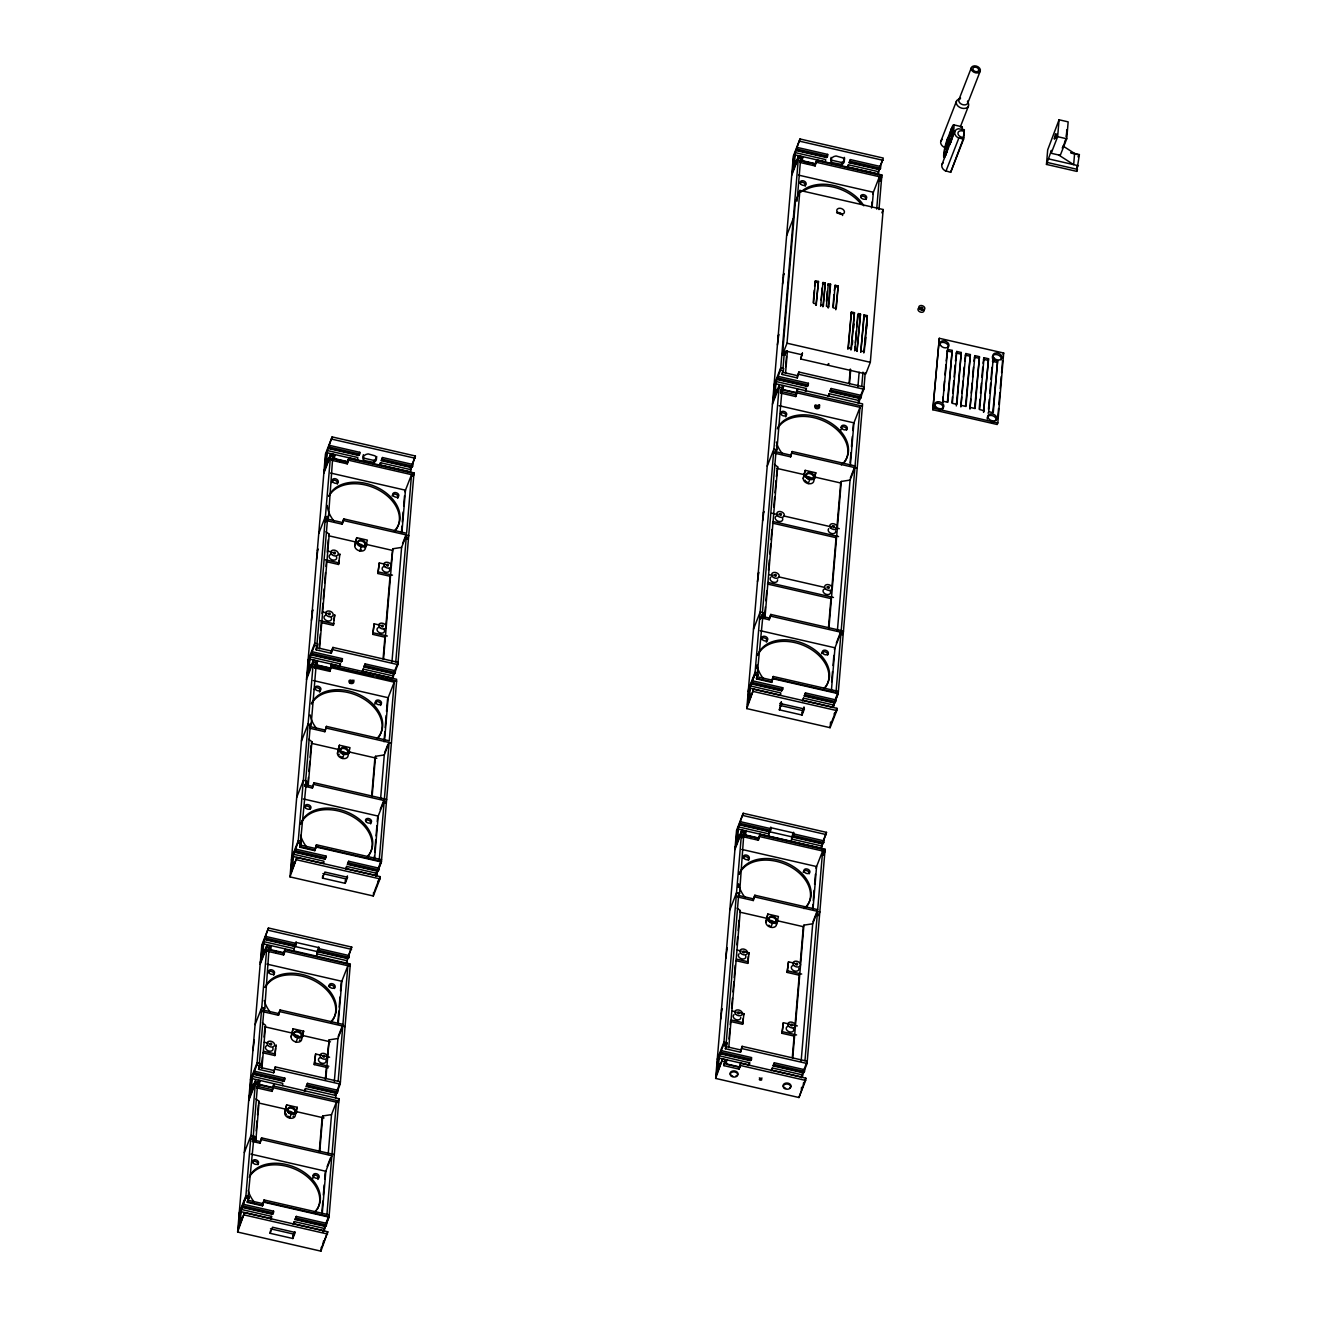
<?xml version="1.0" encoding="UTF-8"?>
<svg xmlns="http://www.w3.org/2000/svg" width="1317" height="1317" viewBox="0 0 1317 1317"><rect width="100%" height="100%" fill="white"/><g stroke="black" fill="none" stroke-linecap="round" stroke-linejoin="round"><path stroke-width="1.5" d="M239.661 1213.583L238.426 1228.251L244.485 1212.694L327.785 1231.79L320.92 1251.15L237.62 1232.053L261.787 945.096L268.454 927.991L351.754 947.088L346.042 963.501M249.621 1095.184L250.856 1080.533L256.914 1064.992L267.038 944.898L260.371 962.003M260.964 960.455L262.198 945.787L268.454 927.991M240.04 1224.102L241.274 1209.434L271.565 1216.381L271.368 1218.637L241.077 1211.689L239.464 1215.838M251.234 1091.052L252.469 1076.384L282.76 1083.331L282.579 1085.587M262.593 956.307L263.828 941.639L294.103 948.586L296.473 942.528L319.191 947.73L316.821 953.788L347.112 960.735L346.931 962.99M242.048 1218.916L242.196 1217.221L240.846 1222.028M243.151 1205.944L243.283 1204.265L273.574 1211.196L273.442 1212.891L272.372 1214.307L242.081 1207.376L243.151 1205.944L273.442 1212.891M253.259 1085.867L253.407 1084.171L252.041 1088.978M254.346 1072.894L254.494 1071.215L284.785 1078.146L284.637 1079.841L283.567 1081.257L253.276 1074.31L254.346 1072.894L284.637 1079.841M264.602 951.121L264.75 949.425L263.4 954.232M318.796 946.989L317.018 951.533L264.635 939.564L265.836 936.469L296.127 943.4L294.926 946.511M237.62 1232.053L244.485 1212.694M239.052 1215.147L245.719 1198.042L255.679 1079.644L249.012 1096.748M326.237 1222.489L329.201 1214.883L264.075 1199.952L262.478 1205.829L247.333 1202.355L248.929 1196.478L245.9 1195.787L239.233 1212.891M334.288 1154.565L261.589 1137.888L260.025 1143.205L252.452 1141.477L254.016 1136.159L250.987 1135.468L244.32 1152.556M272.109 1091.381L273.854 1083.809L272.109 1091.381L256.963 1087.908L257.111 1086.229L272.257 1089.702L273.673 1086.064L338.798 1100.996M335.226 1095.135L340.412 1081.833L275.286 1066.902L273.673 1072.779L258.527 1069.305L260.14 1063.428L257.111 1062.737L250.444 1079.841M280.077 1009.958L278.513 1015.275L263.384 1011.802L263.515 1010.106L278.661 1013.58L280.077 1009.958L342.93 1024.363L347.869 965.74L341.202 982.828L340.51 990.927M268.454 951.483L268.652 949.228L283.797 952.701L285.196 949.063L285.015 951.318L283.599 954.957L268.454 951.483L270.067 945.59M248.172 1196.313L254.016 1136.159M257.622 1084.121L253.259 1135.978L251.876 1139.534M259.383 1063.247L264.026 1007.999L262.643 1011.555M247.333 1202.355L248.929 1196.478M256.963 1087.908L258.708 1080.335L257.292 1083.973L272.438 1087.447M258.527 1069.305L260.14 1063.428M263.384 1011.802L264.783 1008.18L269.112 947.68L267.763 951.137M259.35 1086.476L259.861 1080.384L258.774 1083.15M270.858 949.689L271.203 945.639M255.333 1140.851L255.679 1136.867M256.173 1130.875L257.013 1120.899M257.523 1114.923L258.362 1104.947M261.49 1067.758L262.346 1057.535M264.075 1037.072L264.931 1026.832M255.778 1141.296L259.136 1101.391L255.959 1098.971M261.918 1068.252L265.54 1025.284L262.363 1022.865M260.025 1143.205L261.589 1137.888M276.027 953.212L276.175 951.516M262.89 1052.81L274.874 1055.559L275.483 1048.332M262.478 1205.829L264.075 1199.952M273.673 1072.779L275.286 1066.902M278.513 1015.275L278.661 1013.58M283.599 954.957L283.797 952.701M292.028 858.421L290.794 873.089L296.852 857.532L380.152 876.628L379.971 878.883L373.304 895.988L290.003 876.892L306.663 678.996M274.874 1055.559L276.241 1044.974L275.632 1046.538M307.256 675.703L308.491 661.052L314.549 645.511L330.699 453.822L333.728 454.513L332.114 460.39L347.26 463.864L348.873 457.987L413.999 472.918L397.849 664.608L393.141 676.691M324.64 469.362L325.875 454.711L332.114 436.915L415.415 455.995L410.509 470.35M308.869 671.571L310.104 656.903L340.395 663.85L340.214 666.106L309.923 659.159L308.31 663.307M326.254 465.214L327.489 450.562L357.78 457.509L357.582 459.765L327.291 452.818L325.678 456.966M292.407 868.94L293.642 854.272L323.933 861.219L323.752 863.475L293.461 856.527L291.847 860.676M310.894 666.386L311.042 664.69L309.676 669.497M311.981 653.413L312.129 651.734L342.42 658.665L342.272 660.36L341.202 661.776L310.911 654.829L311.981 653.413L342.272 660.36M328.279 460.045L328.41 458.349L327.06 463.156M329.365 447.072L329.513 445.376L359.788 452.324L359.656 454.019L358.586 455.435L328.295 448.488L329.365 447.072L359.656 454.019M294.432 863.754L294.58 862.059L293.23 866.866M295.535 850.782L295.666 849.103L325.957 856.034L325.809 857.729L324.739 859.145L294.465 852.198L295.535 850.782L325.809 857.729M313.314 660.163L313.133 662.418L316.162 663.11L316.343 660.854L313.314 660.163L306.647 677.267M290.003 876.892L296.852 857.532M375.872 876.134L381.387 861.976L396.631 681.004L331.505 666.073L329.958 671.39L314.812 667.917L316.36 662.599L313.331 661.908L298.086 842.88L301.116 843.571L301.313 841.316L298.284 840.625L291.617 857.729M332.921 647.421L331.308 653.298L316.162 649.824L316.36 647.569L331.505 651.042L332.921 647.421L398.047 662.352L392.861 675.654M332.114 460.39L333.678 455.073L330.649 454.381L323.982 471.486M381.584 859.721L316.459 844.79L314.845 850.667L299.716 847.193L301.313 841.316M385.173 803.189L386.655 799.386L313.956 782.726L312.409 788.043L304.836 786.315L306.4 780.997L303.371 780.29L296.704 797.394M331.357 667.768L394.211 682.173L389.272 740.796L326.418 726.391L324.871 731.709L309.725 728.235L311.289 722.918L316.212 664.295M314.812 667.917L314.944 666.221L330.09 669.695L329.958 671.39M317.018 643.766L327.703 516.923L325.612 522.256M332.773 456.604L328.46 517.104L327.044 520.725L342.19 524.199L343.737 518.882L406.591 533.286L411.53 474.647L404.862 491.751M300.556 841.151L306.4 780.997M305.643 780.816L310.384 724.432M316.162 649.824L317.776 643.947L314.747 643.256L308.079 660.36M309.725 728.235L311.289 722.918M317.15 664.953L317.496 660.904M334.518 458.612L334.864 454.546L333.794 457.312M319.307 646.235L320.327 633.971M320.673 629.872L321.364 621.69M322.056 613.508L322.912 603.268M323.258 599.186L324.13 588.946M324.64 582.822L325.497 572.582M326.023 566.442L326.534 560.318M327.225 552.119L328.262 539.855M270.133 1233.305L272.504 1227.23L295.222 1232.449L292.851 1238.507L270.133 1233.305L270.331 1231.049M293.921 950.841L294.103 948.586M307.734 785.558L308.408 777.507M308.919 771.466L309.758 761.391M310.104 757.374L311.125 745.29M319.554 648.771L329.217 534.208L326.023 531.788M308.162 786.019L311.899 741.718L308.721 739.298M284.702 1112.98L286.645 1104.881L297.247 1107.317L295.304 1115.4A5.498 3.885 21.3 0 1 289.674 1118.133A5.498 3.885 21.3 0 1 284.702 1112.98L286.645 1104.881M291.106 1036.858L293.065 1028.775L303.667 1031.195L301.708 1039.294A5.498 3.885 21.3 0 1 296.078 1042.027A5.498 3.885 21.3 0 1 291.106 1036.858L293.065 1028.775M339.687 462.135L339.835 460.44M312.409 788.043L313.956 782.726M333.86 619.945L334.781 614.776L333.415 625.361L321.43 622.612M326.55 561.717L338.535 564.466L338.831 560.861M376.695 676.987L396.433 681.515L396.615 679.259L331.489 664.328L329.892 670.221L331.505 666.073M331.308 653.298L331.505 651.042M342.19 524.199L343.737 518.882M347.26 463.864L348.873 457.987M314.845 850.667L316.459 844.79M324.871 731.709L326.418 726.391M338.535 564.466L339.901 553.897L339.292 555.445M331.489 664.328L331.308 666.583L372.744 676.082M322.517 878.143L324.871 872.068L347.589 877.287L345.235 883.345L322.517 878.143L322.698 875.887M292.851 1238.507L293.23 1233.996L270.512 1228.794M294.284 1221.6L294.086 1223.855L324.377 1230.786L324.575 1228.531L294.284 1221.6L293.197 1224.349M305.297 1090.789L305.478 1088.533L335.769 1095.481L335.588 1097.736M316.64 956.043L317.018 951.533M295.09 1219.526L296.292 1216.414L326.583 1223.361L326.451 1225.04L325.381 1226.456L295.09 1219.526L296.292 1216.414M306.285 1086.459L307.503 1083.364L337.794 1090.295L337.646 1091.991L336.576 1093.406L306.285 1086.459L307.503 1083.364M318.698 950.298L318.846 948.619L349.137 955.566L348.989 957.245L347.918 958.661L317.627 951.73L318.698 950.298L348.989 957.245M337.465 753.291L339.407 745.208L350.009 747.644L348.067 755.728A5.498 3.885 21.3 0 1 342.42 758.46A5.498 3.885 21.3 0 1 337.465 753.291L339.407 745.208M354.767 545.781L356.726 537.682L367.328 540.118L365.369 548.218A5.498 3.885 21.3 0 1 359.739 550.934A5.498 3.885 21.3 0 1 354.767 545.781L356.726 537.682M363.69 460.407L363.459 460.061A6.799 4.708 4.8 0 1 368.151 453.904L375.016 455.83A6.799 4.708 4.8 0 1 373.913 462.448L363.69 460.407L363.64 457.806A6.799 4.708 4.8 0 1 363.41 454.727M328.229 1067.774L314.253 1064.58L315.619 1053.995L321.595 1055.378M314.253 1064.58L315.619 1053.995M365.369 548.218L365.714 544.267M373.468 462.646L374.11 460.193A6.799 4.708 4.8 0 0 376.711 456.505M319.29 1151.453L322.138 1117.524L322.747 1115.976L331.522 1114.61L336.378 1102.164L332.016 1154.038M325.266 1080.302L326.484 1065.98M327.176 1057.798L329.151 1039.87L337.942 1038.487L342.782 1026.058L338.14 1081.306M319.718 1151.881L322.747 1115.976M325.875 1078.755L329.151 1039.87M345.235 883.345L345.614 878.834L322.895 873.632M346.651 866.421L346.47 868.677L376.761 875.624L376.942 873.369L346.651 866.421L345.581 869.187M363.113 669.052L362.932 671.308L393.223 678.255L393.404 676L363.113 669.052L362.043 671.818M380.498 462.711L380.3 464.967L410.591 471.914L410.789 469.659L380.498 462.711L379.411 465.477M363.92 666.978L365.138 663.883L395.429 670.814L395.281 672.51L394.211 673.925L363.92 666.978L365.138 663.883M381.304 460.637L382.506 457.526L412.797 464.473L412.665 466.169L411.595 467.584L381.304 460.637L382.506 457.526M347.458 864.364L348.676 861.252L378.967 868.183L378.819 869.878L377.749 871.294L347.458 864.364L348.676 861.252M321.974 1211.245L322.813 1201.137M323.324 1195.062L324.18 1184.954M324.69 1178.896L325.2 1172.821L331.868 1155.733L261.441 1139.584M337.794 1023.276L338.815 1011.143M339.16 1007.093L340 996.985M322.237 1213.731L325.809 1171.274L250.987 1154.12M338.222 1023.737L341.811 981.28L266.989 964.126M328.163 1154.499L331.522 1114.61M334.32 1081.471L337.942 1038.487M320.92 1251.15L321.233 1247.397M384.762 637.132L372.793 634.382L374.143 623.814L380.136 625.18M389.898 576.237L377.913 573.504L379.28 562.919L385.272 564.285M372.793 634.382L374.143 623.814M377.913 573.504L379.28 562.919M323.34 1243.199L323.521 1240.943M326.929 1214.356L331.868 1155.733M323.488 1231.296L329.02 1217.138L338.979 1098.74L252.288 1078.639L250.674 1082.788M335.506 1096.172L340.214 1084.089L350.322 963.995L263.63 943.894L262.017 948.042M383.082 658.78L384.976 636.276M386.013 623.995L390.145 574.887M391.001 564.664L392.812 548.777L401.603 547.411L406.459 534.982L395.775 661.825M371.674 796.11L374.901 757.851L375.51 756.304L384.284 754.937L389.141 742.492L384.383 798.876L380.234 809.527M372.118 796.571L375.51 756.304M383.51 659.274L392.812 548.777M401.455 532.183L401.965 526.125M402.311 522.075L403.167 511.967M403.677 505.909L404.517 495.801M374.012 860.116L374.341 856.083M374.686 852.033L375.707 839.9M376.053 835.867L376.892 825.743M377.238 821.709L377.584 817.659L384.251 800.571L313.825 784.422M383.971 741.734L384.827 731.61M385.173 727.577L386.194 715.444M386.523 711.394L387.544 699.261M374.604 858.569L378.193 816.112L303.371 798.958M384.58 740.17L388.153 697.714L394.211 682.173M401.899 532.661L405.471 490.204L330.649 473.05M391.956 661.99L401.603 547.411M380.564 799.221L384.284 754.937M373.304 895.988L373.616 892.235M379.312 859.194L384.251 800.571M377.732 882.851L377.88 881.155M715.855 1076.17L722.523 1059.082L725.552 1059.773L723.955 1065.651L739.084 1069.124L740.697 1063.247L805.823 1078.179L805.625 1080.434L798.958 1097.522L715.658 1078.425L736.549 830.368L743.216 813.264L826.516 832.36L820.935 848.428M748.846 690.124L747.612 704.776L753.67 689.235L836.97 708.332L836.772 710.587L830.105 727.692L746.805 708.595L793.328 156.081L799.995 138.976L883.295 158.073L877.583 174.502M716.464 1074.623L717.699 1059.971L723.757 1044.414L741.8 830.187L744.829 830.879L743.216 836.756L758.362 840.23L759.975 834.352L825.101 849.267L807.058 1063.51L801.526 1077.685M735.742 845.728L736.977 831.06L743.216 813.264M773.244 400.335L774.478 385.683L780.537 370.126L798.579 155.9L801.609 156.591L799.995 162.468L815.141 165.942L816.754 160.065L881.88 174.996L878.966 209.568M792.521 171.44L793.756 156.789L799.995 138.976M718.078 1070.474L719.312 1055.822L749.603 1062.77L749.406 1065.025L719.115 1058.078L717.502 1062.226M737.355 841.579L738.59 826.928L768.881 833.859L771.235 827.8L793.953 833.019L791.599 839.077L821.89 846.024L821.693 848.28L738.393 829.183L736.779 833.315M749.225 700.628L750.46 685.976L780.751 692.923L780.553 695.178L750.262 688.231L748.649 692.38M774.857 396.187L776.092 381.535L806.383 388.482L806.185 390.737M794.135 167.292L795.369 152.64L825.66 159.587L825.463 161.843L795.172 154.896L793.558 159.044M720.103 1065.288L720.234 1063.609L718.884 1068.4M721.189 1052.332L721.337 1050.637L751.628 1057.584L751.48 1059.28L750.41 1060.695L720.119 1053.748L721.189 1052.332L751.48 1059.28M739.364 836.394L739.512 834.715L738.162 839.505M793.558 832.278L791.78 836.822L739.397 824.854L740.598 821.742L770.889 828.689L769.688 831.801M751.233 695.458L751.381 693.763L750.032 698.57M752.336 682.486L752.468 680.79L782.759 687.737L782.627 689.433L781.557 690.849L751.266 683.902L752.336 682.486L782.627 689.433M776.882 391.017L777.014 389.322L775.664 394.112M777.968 378.045L778.117 376.349L808.408 383.296L808.259 384.992L807.189 386.408L776.898 379.461L777.968 378.045L808.259 384.992M796.143 162.106L796.291 160.427L794.941 165.218M797.246 149.15L797.378 147.455L827.669 154.402L827.537 156.097L826.467 157.513L796.176 150.566L797.246 149.15L827.537 156.097M715.658 1078.425L722.523 1059.082M746.805 708.595L753.67 689.235M748.237 691.672L754.904 674.584L779.302 384.794L772.635 401.899M802.283 354.833L786.381 351.195L784.767 355.327L782.496 354.816L795.369 202.028L799.896 190.422L883.18 209.518L870.323 362.307L865.796 373.913L800.67 358.981L802.432 353.137L800.67 358.981M801.312 1076.45L807.239 1061.255L742.113 1046.324L740.516 1052.217L725.371 1048.744L726.968 1042.85L723.938 1042.159L717.271 1059.263M754.839 895.231L753.291 900.548L738.146 897.075L738.277 895.395L753.423 898.869L754.839 895.231L817.692 909.635L822.631 851.012L815.964 868.117M773.26 676.494L771.663 682.371L756.518 678.897L756.699 676.642L771.844 680.115L773.26 676.494L838.386 691.409L835.422 699.014M792.208 451.533L790.644 456.851L775.499 453.377L775.647 451.698L790.793 455.172L792.208 451.533L855.062 465.938L860.001 407.315L797.147 392.91L795.731 396.532L780.586 393.059L780.915 389.108L796.061 392.581L797.476 388.959L797.147 392.91M798.892 372.036L797.295 377.93L782.15 374.456L782.347 372.201L797.476 375.674L798.892 372.036L864.018 386.968L858.091 402.179M738.804 893.288L726.21 1042.685L724.827 1046.241M743.875 832.953L739.561 893.453L738.146 897.075M757.357 672.839L763.202 612.685L760.172 611.993L753.505 629.098M762.444 612.52L776.157 449.591L774.775 453.13M782.989 368.398L784.372 352.034M797.081 201.122L800.654 158.666M723.955 1065.651L725.552 1059.773M725.371 1048.744L726.968 1042.85M756.518 678.897L758.115 673.02L755.085 672.328L748.418 689.417M775.499 453.377L776.915 449.755L782.331 385.486M782.15 374.456L783.747 368.579L780.718 367.871L774.05 384.976M784.767 355.327L785.986 350.882M782.496 354.816L787.023 343.21L799.896 190.422M726.358 1063.873L726.688 1059.806M745.62 834.978L745.965 830.912L744.895 833.677M783.138 389.585L783.467 385.519M802.399 160.69L802.744 156.624L801.131 160.773L814.383 163.818M729.025 1039.014L729.881 1028.775M730.227 1024.675L730.573 1020.593M731.61 1008.312L732.466 998.072M732.976 991.931L733.849 981.708M734.195 977.609L735.215 965.328M736.944 944.865L737.635 936.683M738.146 930.543L739.018 920.303M764.551 617.097L765.407 606.907M765.918 600.799L766.774 590.625M768.486 570.261L769.342 560.071M769.869 553.963L770.725 543.773M771.071 539.707L771.927 529.516M773.803 507.111L774.659 496.937M775.005 492.854L776.042 480.639M776.388 476.573L777.672 466.86L774.495 464.44M785.623 366.768L786.479 356.528M728.762 1047.69L740.302 910.557L737.125 908.137M764.979 617.574L777.672 466.86M785.541 373.402L787.434 350.882M750.789 838.501L750.937 836.805M763.053 614.38L761.638 618.002L769.21 619.747L770.774 614.43L843.473 631.09L841.991 634.893M807.568 164.213L807.716 162.518M769.21 619.747L770.774 614.43M730.639 1021.515L742.607 1024.264L743.068 1018.864M735.759 960.636L747.743 963.386L748.352 956.158M740.516 1052.217L742.113 1046.324M753.291 900.548L753.423 898.869M758.362 840.23L758.559 837.974L743.414 834.501M771.663 682.371L771.844 680.115M790.644 456.851L790.793 455.172M795.731 396.532L796.061 392.581M797.295 377.93L797.476 375.674M815.141 165.942L815.338 163.687L800.193 160.213M742.607 1024.264L743.973 1013.695L739.989 1012.773M747.743 963.386L749.11 952.8L745.109 951.895M739.084 1069.124L740.697 1063.247M813.231 302.498L814.268 290.201M814.614 286.102L815.437 280.751L818.466 281.459L816.079 305.248L818.466 281.459M768.684 836.114L769.062 831.603M779.746 703.426L804.407 708.974L802.037 715.049L779.318 709.83L781.524 702.389M815.437 280.751L813.544 303.305L816.573 304.013M765.868 922.147L767.827 914.047L778.429 916.484L776.47 924.567A5.498 3.885 21.3 0 1 770.84 927.3A5.498 3.885 21.3 0 1 765.868 922.147L767.827 914.047M803.238 478.45L805.181 470.35L815.783 472.787L813.84 480.87A5.498 3.885 21.3 0 1 808.21 483.602A5.498 3.885 21.3 0 1 803.238 478.45L805.181 470.35M831.57 162.485L831.34 162.123A6.799 4.708 4.8 0 1 836.032 155.982L842.896 157.892A6.799 4.708 4.8 0 1 841.793 164.526L831.57 162.485L831.521 159.867A6.799 4.708 4.8 0 1 831.093 157.398M821.149 300.144L822.187 287.847M820.623 306.285L823.01 282.496L825.282 283.023L823.388 305.56L822.895 306.812L825.282 283.023M826.45 301.363L827.306 291.106M828.311 283.715L826.418 306.268L828.689 306.779L830.583 284.225L828.311 283.715L827.833 284.949L830.105 285.476L830.583 284.225M830.105 285.476L828.195 308.03L828.689 306.779M776.47 924.567L776.816 920.616M841.349 164.724L841.991 162.271A6.799 4.708 4.8 0 0 844.329 157.349M832.92 307.026L833.957 294.712M834.303 290.613L835.126 285.279L838.155 285.97L836.262 308.524L833.233 307.832L835.126 285.279M828.377 363.574L828.228 365.27L828.837 363.706M835.768 309.758L838.155 285.97M772.322 1067.972L772.124 1070.227L802.415 1077.174L802.613 1074.919L772.322 1067.972L771.235 1070.737M791.402 841.333L791.78 836.822M802.037 715.049L802.415 710.538L779.697 705.319M803.469 698.125L803.271 700.381L833.562 707.328L833.76 705.072L803.469 698.125L802.382 700.891M828.903 395.94L829.101 393.684L859.392 400.631L859.194 402.887M848.378 164.79L848.181 167.045L878.472 173.992L878.669 171.737L848.378 164.79L847.292 167.555M773.128 1065.897L774.347 1062.786L804.621 1069.733L804.489 1071.429L803.419 1072.845L773.128 1065.897L774.347 1062.786M793.476 835.587L793.608 833.891L823.899 840.839L823.767 842.534L822.697 843.95L792.406 837.003L793.476 835.587L823.767 842.534M804.275 696.051L805.477 692.94L835.768 699.887L835.637 701.582L834.566 702.998L804.275 696.051L805.477 692.94M829.908 391.61L831.126 388.499L861.4 395.446L861.269 397.141L860.199 398.557L829.908 391.61L831.126 388.499M849.185 162.715L850.387 159.604L880.678 166.551L880.546 168.247L879.476 169.663L849.185 162.715L850.387 159.604M793.97 1036.035L781.985 1033.302L783.352 1022.716L789.344 1024.099M799.09 975.156L787.122 972.407L788.488 961.838L794.464 963.204M781.985 1033.302L783.352 1022.716M787.122 972.407L788.488 961.838M847.885 349.318L851.408 311.997L854.437 312.689L851.391 348.775L850.914 350.009L854.437 312.689M851.408 311.997L848.362 348.067L851.391 348.775M792.291 1057.683L794.184 1035.162M795.04 1024.939L799.353 973.773M800.209 963.534L803.321 926.691L803.913 925.143L812.704 923.777L817.544 911.331L804.967 1060.745M828.492 627.6L831.076 597.062M831.932 586.872L836.213 535.953M837.069 525.763L840.674 482.993L841.283 481.446L850.058 480.079L854.914 467.634L841.201 630.563L836.344 643.009M849.07 383.395L850.272 369.073M852.329 344.511L852.675 340.412M853.712 328.131L854.058 324.048M792.719 1058.177L803.913 925.143M828.936 628.094L841.283 481.446M849.498 383.889L850.7 369.567M855.029 346.865L854.7 350.882L858.223 313.545L860.495 314.072L856.972 351.392L860.495 314.072M855.375 342.864L856.379 330.83M856.725 326.83L857.729 314.796L860.001 315.323M812.556 908.549L812.902 904.499M813.247 900.466L814.087 890.358M814.597 884.283L815.453 874.175M831.653 681.712L832.509 671.604M833.019 665.529L833.875 655.422M850.091 462.827L850.947 452.719M851.457 446.661L852.313 436.536M852.823 430.478L853.334 424.42L860.001 407.315M871.558 207.971L872.068 201.913M813.001 909.01L816.573 866.553L741.751 849.399M831.422 690.273L834.994 647.799L760.172 630.662M850.354 465.313L853.926 422.856L779.121 405.702M872.15 206.423L873.352 192.266L798.53 175.112M801.164 1060.893L812.704 923.777M837.382 630.794L850.058 480.079M857.943 386.605L859.145 372.283M863.968 314.977L860.758 352.265L864.281 314.944L867.31 315.636L864.265 351.721L861.236 351.03M798.958 1097.522L805.823 1078.179M830.105 727.692L830.583 722.045M801.378 1089.571L801.559 1087.315M863.787 352.956L867.31 315.636M836.114 690.898L841.053 632.259L770.626 616.126M861.746 386.457L862.964 372.118M865.368 343.474L865.878 337.333M866.57 329.151L867.261 320.953M876.694 209.074L879.41 176.725L872.743 193.829M803.403 1084.385L803.535 1082.706M834.534 714.555L834.682 712.859L834.27 713.896M832.805 707.492L838.188 693.664L862.602 403.891L775.894 383.79L774.281 387.939M858.305 403.397L863.837 389.223L865.236 372.645M943.235 162.765A7.128 5.021 21.3 0 0 944.668 170.535L950.66 172.329L963.698 137.676L962.332 137.363A4.428 3.128 21.3 0 1 957.953 133.132A4.428 3.128 21.3 0 1 962.859 131.009L964.225 131.239L963.386 137.198M932.831 409.752L939.317 338.288L1003.686 353.038L997.809 422.938L997.199 424.502L932.831 409.752L939.317 338.288M963.55 139.273L964.357 129.725L958.282 128.753A7.128 5.021 21.3 0 0 957.558 137.478L963.55 139.273L950.66 172.329M943.186 396.829L942.676 402.804L947.647 349.384L952.191 350.421L947.828 402.294L943.285 401.257M943.68 390.836L944.519 380.86M945.03 374.884L945.869 364.908M946.199 360.907L947.647 349.384M947.384 401.85L952.191 350.421M951.928 402.887L952.438 396.911M952.767 392.927L953.788 380.942M954.117 376.958L955.121 364.99M955.467 361.006L956.735 351.474L961.278 352.512L956.916 404.385L952.372 403.331L956.735 351.474M956.307 405.932L961.278 352.512M961.69 396.993L960.85 406.969L965.822 353.549L970.366 354.586L966.003 406.459L961.459 405.422M962.036 393.009L963.04 381.041M963.369 377.041L964.209 367.081M964.719 361.088L965.822 353.549M965.559 406.015L970.366 354.586M970.777 399.084L969.938 409.06L974.909 355.639L979.453 356.677L975.09 408.55L970.547 407.496M971.288 393.092L972.127 383.115M972.621 377.139L973.461 367.163M973.971 361.171L974.909 355.639M974.646 408.105L979.453 356.677M979.189 409.143L980.029 399.166M980.539 393.19L981.379 383.214M981.889 377.222L982.729 367.245M983.058 363.262L983.997 357.714L988.54 358.751L983.569 412.188L988.54 358.751M983.997 357.714L979.634 409.587L984.178 410.624M988.458 409.225L989.297 399.265M989.791 393.273L990.631 383.296M990.977 379.312L991.981 367.344M988.721 411.661L993.084 359.804L997.627 360.842L993.265 412.715L988.721 411.661L988.112 413.225M992.82 412.27L997.627 360.842M997.71 418.51L998.549 408.517M998.879 404.533L999.883 392.548M1000.229 388.548L1001.233 376.563M1001.578 372.563L1002.583 360.578M1046.472 164.427L1047.69 149.875L1059.066 119.781L1068.153 121.872L1066.737 138.779L1060.267 155.357L1051.18 153.282L1051.427 150.401L1046.472 164.427L1076.763 171.375L1079.38 154.583L1070.672 152.574M1051.18 153.282L1057.65 136.688L1059.066 119.781M1076.763 171.375L1077.224 165.909M1055.987 137.791L1056.975 134.285M815.832 405.027L817.281 406.492L818.713 404.945M780.322 705.5L781.261 701.747M803.041 710.719L803.979 706.949M945.771 154.896L948.586 144.129L950.66 142.351M332.114 436.915L325.447 454.003L306.466 679.523L313.331 661.908M324.822 467.107L326.435 462.958M324.031 470.926L330.699 453.822M323.834 473.182L330.501 456.077L333.53 456.769M333.728 454.513L332.312 458.135L347.458 461.608M318.763 533.5L325.431 516.396L328.46 517.104M328.591 515.408L327.176 519.03L342.321 522.503M317.331 550.407L317.94 548.86L316.574 559.429M358.586 455.435L359.788 452.324M329.217 534.208L328.608 535.756L356.446 542.143M312.211 611.302L312.82 609.755L311.454 620.323M307.454 673.464L309.067 669.316M314.121 667.571L315.454 664.114M359.739 550.934L361.352 546.802A5.498 3.885 21.3 0 0 366.999 544.069M316.162 663.11L314.747 666.748L327.999 669.777M301.445 741.027L308.112 723.922L311.141 724.613M410.229 469.296L415.415 455.995M412.649 476.375L413.999 472.918M339.325 666.616L340.395 663.85M341.202 661.776L342.42 658.665M311.899 741.718L311.289 743.282L339.127 749.653M304.836 786.315L306.252 782.677M402.558 543.641L405.916 535.015M407.249 539.295L408.731 535.492L343.605 520.561M291.419 859.985L298.136 842.32L301.165 843.012L299.749 846.633L314.895 850.107L316.31 846.485L381.436 861.417L376.25 874.702M299.716 847.193L301.116 843.571M290.991 870.833L292.604 866.685M261.161 958.2L262.774 954.051M260.322 962.562L266.989 945.474L270.018 946.166M260.173 964.258L266.841 947.153L269.87 947.845M342.42 758.46L344.05 754.312A5.498 3.885 21.3 0 0 349.68 751.579M255.086 1024.577L261.754 1007.489L264.783 1008.18M324.739 859.145L325.957 856.034M253.671 1041.5L254.28 1039.936L252.913 1050.522M294.3 946.33L296.078 941.787M249.818 1092.945L251.432 1088.797M248.831 1099.004L255.498 1081.899L258.527 1082.59M248.683 1100.699L255.35 1083.595L258.379 1084.286M384.564 752.896L387.939 744.253M258.527 1102.955L259.136 1101.391M345.416 881.089L347.441 875.904M252.452 1141.477L253.868 1137.855M296.078 1042.027L297.691 1037.878A5.498 3.885 21.3 0 0 303.322 1035.146M283.567 1081.257L284.785 1078.146M302.037 1035.343L303.667 1031.195M239.101 1214.57L245.769 1197.482L248.798 1198.174L247.382 1201.795L262.527 1205.269L263.943 1201.647L329.052 1216.579L323.126 1231.774M238.607 1225.995L240.221 1221.847M375.658 874.916L380.843 861.614M348.05 956.586L351.754 947.088M374.637 890.802L380.152 876.628M289.674 1118.133L291.287 1113.984A5.498 3.885 21.3 0 0 296.918 1111.252M295.634 1111.449L297.247 1107.317M304.408 1091.299L305.478 1088.533M338.222 1036.463L342.93 1024.363M270.479 1219.147L271.565 1216.381M272.372 1214.307L273.574 1211.196M337.629 1102.197L338.979 1098.74M293.049 1236.251L294.81 1231.708M327.159 1166.467L330.616 1157.594M321.71 1247.347L327.785 1231.79M792.702 169.185L794.316 165.037M791.912 172.988L798.579 155.9M791.863 173.564L798.53 156.46L801.559 157.151M791.715 175.243L798.382 158.155L801.411 158.847M786.644 235.578L793.311 218.474M816.754 160.065L815.289 164.246L800.143 160.773M826.467 157.513L827.669 154.402M783.319 275.039L783.928 273.492L782.561 284.06M778.182 335.934L778.791 334.37L777.425 344.955M773.425 398.08L775.038 393.931M772.437 404.154L779.104 387.05L782.133 387.741L780.718 391.363L795.863 394.837L797.279 391.215L862.405 406.146M823.01 282.496L822.532 283.731L824.804 284.258M780.586 393.059L782.002 389.437M878.851 169.481L882.555 159.983M767.218 466.169L773.886 449.064L776.915 449.755M880.349 179.359L881.88 174.996M880.2 181.038L881.682 177.252L816.556 162.32M805.296 391.248L806.383 388.482M807.189 386.408L808.408 383.296M763.284 512.955L763.893 511.408L762.609 520.857M881.896 212.827L883.18 209.518M758.148 573.85L758.757 572.286L757.489 581.735M828.014 396.45L829.101 393.684M864.281 314.944L863.787 316.179L866.816 316.887M940.914 141.067L956.471 101.162M808.21 483.602L809.823 479.454A5.498 3.885 21.3 0 0 815.453 476.721M958.957 99.532L971.403 67.611M814.713 475.536L815.783 472.787M760.271 619.385L762.296 614.216M763.202 612.685L761.786 616.323L769.358 618.052M941.968 164.411L954.858 131.354M967.748 103.138L980.194 71.217A4.758 3.358 21.3 0 0 974.745 65.85A4.758 3.358 21.3 0 0 972.456 71.184A4.758 3.358 21.3 0 0 980.194 71.217M960.307 126.959L968.456 106.068M945.919 171.243L958.792 138.186M748.286 691.112L754.954 674.008L757.983 674.699L756.567 678.337L771.713 681.811L773.128 678.173L838.238 693.104L833.052 706.406M747.793 702.521L749.406 698.372M850.338 478.038L855.062 465.938M781.557 690.849L782.759 687.737M779.318 709.83L781.689 703.772M735.923 843.473L737.536 839.324M735.133 847.275L741.8 830.187M735.084 847.852L741.751 830.747L744.78 831.439L743.364 835.06L758.51 838.534L759.975 834.352M734.935 849.531L741.603 832.443L744.632 833.134M741.866 838.139L744.829 830.879M802.234 712.793L804.243 707.608M729.865 909.866L736.532 892.761L739.561 893.453M834.385 649.363L841.053 632.259M769.655 830.089L770.84 827.06M739.71 912.121L740.302 910.557M726.54 949.327L727.149 947.763L725.782 958.348M830.895 723.873L836.97 708.332M721.403 1010.221L722.012 1008.657L720.646 1019.226M748.5 954.364L749.11 952.8M770.84 927.3L772.453 923.151A5.498 3.885 21.3 0 0 778.1 920.418M993.084 359.804L992.475 361.352L997.018 362.389M716.646 1072.367L718.275 1068.219M1077.981 156.822L1079.38 154.583M743.364 1015.242L743.973 1013.695M1003.093 354.586L1003.686 353.038M823.553 839.966L826.516 832.36M823.751 852.725L825.101 849.267M823.569 853.646L825.051 849.844L759.925 834.912M823.421 855.326L824.903 851.523L759.777 836.608M748.517 1065.519L749.603 1062.77M812.984 921.735L817.692 909.635M818.334 915.661L819.816 911.858L754.707 896.926M350.009 680.148L351.293 681.86L352.726 680.329M762.066 1078.063C754.229 1080.352 766.609 1081.372 759.349 1077.882M920.287 308.787C927.728 308.705 916.352 304.688 922.526 310.236M1057.65 136.688L1066.737 138.779M953.607 124.835A10.371 1.498 -77.1 0 1 951.368 140.326A10.371 1.498 -77.1 0 1 948.866 139.635A10.371 1.498 -77.1 0 1 953.607 124.835L961.937 126.745M1071.182 153.118L1078.755 154.846M1048.151 158.797L1078.442 165.744M1047.229 162.452L1077.52 169.399M799.814 141.232L883.114 160.328M850.255 161.3L880.546 168.247M796.834 150.187L827.125 157.135M849.844 162.337L880.135 169.284M831.768 160.23L841.547 162.468M816.705 160.625L881.83 175.556M842.073 213.93L836.624 212.679A4 2.832 21.3 0 1 842.633 215.511M814.96 282.003L817.989 282.694M834.649 286.513L837.678 287.205M821.117 305.05L823.388 305.56M850.914 313.232L853.943 313.923M947.055 350.931L951.598 351.985M956.126 353.022L960.669 354.059M965.213 355.096L969.756 356.15M974.3 357.187L978.844 358.224M983.387 359.278L987.931 360.315M855.177 349.631L857.449 350.157M787.023 343.21L870.323 362.307M780.537 370.126L783.566 370.834M798.711 374.291L863.837 389.223M933.44 408.188L997.809 422.938M830.978 390.194L861.269 397.141M777.557 379.082L807.848 386.029M830.566 391.231L860.857 398.178M783.747 390.095L796.999 393.141M792.06 453.229L857.186 468.161M777.145 468.44L804.901 474.795M814.828 477.067L840.608 482.977M771.828 513.218L777.771 514.585M783.714 515.951L831.323 526.866M835.291 527.771L839.258 528.677M773.145 521.565L838.583 536.579M772.536 523.129L835.999 537.665M331.933 439.17L415.234 458.25M382.374 459.221L412.665 466.169M328.954 448.109L359.245 455.056M381.963 460.259L412.254 467.206M363.887 458.151L373.666 460.39M413.95 473.478L348.824 458.546L347.408 462.185L332.263 458.711M348.676 460.242L413.801 475.174M333.25 458.695L346.503 461.74M339.77 460.95L343.556 461.823M768.684 574.558L772.651 575.48M778.594 576.83L824.212 587.3M768.009 582.46L833.463 597.457M767.399 584.007L830.862 598.56M366.356 544.415L392.137 550.325M327.917 551.148L331.917 552.07M325.167 559.709L339.144 562.919M378.522 571.94L392.499 575.15M754.904 674.584L757.933 675.275M773.079 678.749L838.188 693.664M805.346 694.635L835.637 701.582M751.925 683.523L782.216 690.47M804.934 695.672L835.225 702.62M753.472 691.491L836.772 710.587M322.797 612.043L326.781 612.948M320.047 620.603L334.008 623.797M373.386 632.835L387.363 636.029M314.549 645.511L317.578 646.203M332.724 649.676L397.849 664.608M364.99 665.562L395.281 672.51M311.586 654.45L341.877 661.397M364.595 666.6L394.886 673.547M314.928 664.492L330.073 667.966M315.882 665.052L331.028 668.509M313.331 680.56L388.153 697.714M743.035 815.519L826.335 834.616M326.287 728.087L391.412 743.018M740.467 823.438L770.758 830.368M740.055 824.475L770.346 831.406M793.064 836.624L823.355 843.555M309.874 726.556L325.019 730.03M744.352 835.06L757.604 838.089M349.038 751.925L376.81 758.296M304.984 784.619L312.557 786.348M739.775 912.138L767.548 918.492M777.458 920.764L803.238 926.674M316.261 847.045L381.387 861.976M299.897 844.938L315.043 848.411M737.125 950.051L741.125 950.973M348.528 862.931L378.819 869.878M295.123 851.819L325.414 858.766M348.132 863.968L378.423 870.916M736.368 959.072L748.336 961.822M787.714 970.859L801.691 974.053M296.671 859.787L379.971 878.883M732.005 1010.946L735.989 1011.868M793.328 1025.005L797.328 1025.927M731.231 1019.967L743.216 1022.716M782.594 1031.738L796.571 1034.948M268.273 930.246L351.557 949.343M265.705 938.148L295.996 945.096M265.293 939.186L295.584 946.133M318.302 951.335L348.593 958.282M723.757 1044.414L726.786 1045.105M741.932 1048.579L807.058 1063.51M725.568 1046.488L740.714 1049.962M350.273 964.554L285.163 949.639L283.748 953.261L268.602 949.787M285.015 951.318L350.141 966.25M774.198 1064.482L804.489 1071.429M720.778 1053.37L751.069 1060.3M773.787 1065.519L804.078 1072.466M722.325 1061.337L725.354 1062.029M740.5 1065.502L805.625 1080.434M724.136 1063.395L739.281 1066.869M726.968 1064.383L740.22 1067.428M279.928 1011.654L345.054 1026.585M265.013 1026.848L292.769 1033.219M302.696 1035.491L330.452 1041.862M264.256 1042.224L268.256 1043.146M325.595 1056.283L329.596 1057.205M263.499 1051.246L275.483 1053.995M314.845 1063.017L328.822 1066.227M256.914 1064.992L259.943 1065.683M275.088 1069.157L340.214 1084.089M258.725 1067.05L273.87 1070.523M307.355 1085.043L337.646 1091.991M253.951 1073.931L284.242 1080.878M306.96 1086.081L337.251 1093.028M273.524 1087.76L338.65 1102.691M258.247 1084.533L273.393 1087.99M258.609 1102.971L286.365 1109.326M296.276 1111.597L324.048 1117.968M252.601 1139.781L260.173 1141.526M245.719 1198.042L248.748 1198.733M263.894 1202.207L329.02 1217.138M247.514 1200.116L262.659 1203.573M296.16 1218.11L326.451 1225.04M242.74 1206.981L273.031 1213.928M295.749 1219.147L326.04 1226.078M244.287 1214.949L327.587 1234.045M1062.967 145.989L1074.606 153.48L1073.668 164.641L1058.703 155.011M297.691 1037.878A5.498 3.885 21.3 0 1 292.72 1032.709M299.897 1039.837A3.918 2.766 21.3 0 1 299.403 1040.381M294.119 1035.376A3.918 2.766 21.3 0 1 299.436 1036.891M293.79 1034.635A4 2.832 21.3 0 1 298.646 1032.33A4 2.832 21.3 0 1 300.671 1037.319M296.111 1037.384A4 2.832 21.3 0 1 295.238 1036.841M272.784 1047.855A3.918 2.766 21.3 0 1 270.923 1051.131A3.918 2.766 21.3 0 1 266.001 1049.155A3.918 2.766 21.3 0 1 267.005 1045.533M325.974 1060.514A3.918 2.766 21.3 0 1 323.324 1063.362A3.918 2.766 21.3 0 1 318.714 1060.811A3.918 2.766 21.3 0 1 320.558 1057.535M265.277 987.223A37.683 26.603 21.3 0 1 314.549 980.869A37.683 26.603 21.3 0 1 331.308 1022.14M268.042 972.489A3.144 2.222 21.3 0 1 272.142 971.732A3.144 2.222 21.3 0 1 273.59 975.255M328.575 986.515A3.144 2.222 21.3 0 1 332.147 985.379A3.144 2.222 21.3 0 1 334.518 988.507M265.063 987.338A37.683 26.603 21.3 0 1 315.158 979.305A37.683 26.603 21.3 0 1 330.616 1021.992M270.248 1012.098A37.683 26.603 21.3 0 1 264.256 1000.492M291.287 1113.984A5.498 3.885 21.3 0 1 286.316 1108.832M293.493 1115.943A3.918 2.766 21.3 0 1 293 1116.487M289.477 1116.931A3.918 2.766 21.3 0 1 287.666 1116.026M286.48 1114.626A3.918 2.766 21.3 0 1 286.233 1113.853M293.51 1113.754A3.918 2.766 21.3 0 0 287.715 1111.482A4 2.832 21.3 0 0 288.127 1112.272M287.649 1109.293A4 2.832 21.3 0 1 293.181 1108.914A4 2.832 21.3 0 1 294.267 1113.425M289.707 1113.491A4 2.832 21.3 0 1 288.835 1112.947M249.275 1177.217A37.683 26.603 21.3 0 1 296.193 1169.694A37.683 26.603 21.3 0 1 317.43 1209.022M316.459 1210.619A37.683 26.603 21.3 0 1 315.323 1212.134M252.337 1161.989A3.144 2.222 21.3 0 1 256.14 1161.726A3.144 2.222 21.3 0 1 257.885 1164.755M312.82 1175.999A3.144 2.222 21.3 0 1 317.232 1175.916A3.144 2.222 21.3 0 1 317.825 1179.439M313.018 1178.32A3.144 2.222 21.3 0 1 312.672 1177.711M249.884 1175.653A37.683 26.603 21.3 0 1 300.292 1169.924A37.683 26.603 21.3 0 1 314.631 1211.986M254.263 1202.092A37.683 26.603 21.3 0 1 248.255 1190.486M961.377 127.107A10.371 1.498 -77.1 0 1 962.283 129.988M946.067 148.047A6.47 4.577 21.3 0 1 940.997 143.997A6.47 4.577 21.3 0 1 942.379 139.421M967.435 101.656A6.47 4.577 21.3 0 1 965.723 108.241A6.47 4.577 21.3 0 1 956.801 104.603A6.47 4.577 21.3 0 1 960.389 98.775M967.682 100.981A4.758 3.358 21.3 0 1 965.312 104.833A4.758 3.358 21.3 0 1 959.434 102.43A4.758 3.358 21.3 0 1 960.57 98.067M344.05 754.312A5.498 3.885 21.3 0 1 339.078 749.159M342.239 757.259A3.918 2.766 21.3 0 1 340.428 756.353M339.243 754.954A3.918 2.766 21.3 0 1 338.996 754.18M340.477 751.809A3.918 2.766 21.3 0 1 346.272 754.081M340.412 749.62A4 2.832 21.3 0 1 346.355 749.521A4 2.832 21.3 0 1 346.305 754.164M342.469 753.818A4 2.832 21.3 0 1 341.597 753.275M340.889 752.6A4 2.832 21.3 0 1 340.379 751.859M353.861 680.099A2.354 1.63 4.8 0 1 351.935 681.893A2.354 1.63 4.8 0 1 349.219 680.428M311.619 703.657A37.683 26.603 21.3 0 1 360.891 697.302A37.683 26.603 21.3 0 1 377.666 738.574M314.269 689.499A3.144 2.222 21.3 0 1 318.484 688.165A3.144 2.222 21.3 0 1 319.455 692.083M375.016 704.151A3.144 2.222 21.3 0 1 378.094 701.698A3.144 2.222 21.3 0 1 380.613 705.468M311.421 703.772A37.683 26.603 21.3 0 1 361.5 695.738A37.683 26.603 21.3 0 1 376.975 738.425M316.607 728.531A37.683 26.603 21.3 0 1 310.186 714.95M300.836 823.718A37.683 26.603 21.3 0 1 349.762 815.091A37.683 26.603 21.3 0 1 367.69 856.972M304.721 806.827A3.144 2.222 21.3 0 1 308.145 806.383A3.144 2.222 21.3 0 1 310.384 809.017M365.649 820.409A3.144 2.222 21.3 0 1 369.616 820.754A3.144 2.222 21.3 0 1 370.637 823.866M300.803 823.899A37.683 26.603 21.3 0 1 350.371 813.544A37.683 26.603 21.3 0 1 366.999 856.824M306.631 846.93A37.683 26.603 21.3 0 1 300.638 835.324M361.352 546.802A5.498 3.885 21.3 0 1 356.397 541.633M361.5 549.913A3.918 2.766 21.3 0 1 360.545 549.93M357.796 544.283A3.918 2.766 21.3 0 1 363.097 545.814M357.697 544.333A4 2.832 21.3 0 1 361.319 540.974A4 2.832 21.3 0 1 364.858 545.666M331.324 617.673A3.918 2.766 21.3 0 1 329.464 620.949A3.918 2.766 21.3 0 1 324.542 618.957A3.918 2.766 21.3 0 1 325.546 615.335M383.626 628.835A3.918 2.766 21.3 0 1 383.296 632.818A3.918 2.766 21.3 0 1 377.946 631.6A3.918 2.766 21.3 0 1 378.275 627.616M336.444 556.778A3.918 2.766 21.3 0 1 334.288 560.104A3.918 2.766 21.3 0 1 329.365 557.568A3.918 2.766 21.3 0 1 331.538 554.259A3.918 2.766 21.3 0 1 334.106 550.111A3.918 2.766 21.3 0 1 337.992 554.819A3.918 2.766 21.3 0 1 331.456 554.161M389.305 568.664A3.918 2.766 21.3 0 1 387.61 572.204A3.918 2.766 21.3 0 1 382.523 569.981A3.918 2.766 21.3 0 1 384.235 566.458M328.937 496.13A37.683 26.603 21.3 0 1 378.209 489.776A37.683 26.603 21.3 0 1 394.985 531.047M331.686 482.598A3.144 2.222 21.3 0 1 335.045 480.343A3.144 2.222 21.3 0 1 337.251 484.179M392.186 496.032A3.144 2.222 21.3 0 1 396.187 494.435A3.144 2.222 21.3 0 1 397.487 498.369M328.74 496.246A37.683 26.603 21.3 0 1 378.819 488.228A37.683 26.603 21.3 0 1 394.293 530.916M333.925 521.005A37.683 26.603 21.3 0 1 327.274 505.481M940.058 410.311A4.708 3.325 21.3 0 1 938.889 410.262M934.872 407.924A4.708 3.325 21.3 0 1 938.544 403.315A4.708 3.325 21.3 0 1 942.742 409.11M994.351 360.463A4.708 3.325 21.3 0 1 993.446 359.722M992.788 358.85A4.708 3.325 21.3 0 1 992.392 357.944M992.31 357.022A4.708 3.325 21.3 0 1 997.693 354.816A4.708 3.325 21.3 0 1 1001.167 359.903M994.055 422.313A4.708 3.325 21.3 0 1 990.598 422.066M987.338 419.069A4.708 3.325 21.3 0 1 991.668 415.481A4.708 3.325 21.3 0 1 996.129 420.584M939.449 344.198A4.708 3.325 21.3 0 1 945.606 343.046A4.708 3.325 21.3 0 1 947.779 348.346M772.453 923.151A5.498 3.885 21.3 0 1 767.498 917.998M769.704 925.719A3.918 2.766 21.3 0 1 768.848 925.192M768.19 921.044A3.918 2.766 21.3 0 1 774.692 922.921M769.309 921.439A4 2.832 21.3 0 1 769.803 917.603A4 2.832 21.3 0 1 775.022 918.575A4 2.832 21.3 0 1 775.433 922.591M770.873 922.657A4 2.832 21.3 0 1 770.017 922.114M740.747 1017.35A3.918 2.766 21.3 0 1 735.923 1019.539A3.918 2.766 21.3 0 1 734.03 1014.633M793.394 1028.462A3.918 2.766 21.3 0 1 789.756 1031.952A3.918 2.766 21.3 0 1 786.825 1026.964M787.484 1026.519A3.918 2.766 21.3 0 1 788.307 1026.256M745.652 955.698A3.918 2.766 21.3 0 1 741.537 958.809A3.918 2.766 21.3 0 1 739.15 953.755M798.843 968.341A3.918 2.766 21.3 0 1 796.192 971.189A3.918 2.766 21.3 0 1 791.583 968.637A3.918 2.766 21.3 0 1 793.427 965.361M739.232 874.159A37.683 26.603 21.3 0 1 788.142 865.549A37.683 26.603 21.3 0 1 806.086 907.413M738.409 887.329A37.683 26.603 21.3 0 1 737.997 885.353M742.804 857.762A3.144 2.222 21.3 0 1 746.904 857.005A3.144 2.222 21.3 0 1 748.352 860.544M803.271 872.381A3.144 2.222 21.3 0 1 806.514 870.537A3.144 2.222 21.3 0 1 809.28 873.78M739.183 874.356A37.683 26.603 21.3 0 1 789.92 864.594A37.683 26.603 21.3 0 1 803.946 908.598M745.027 897.371A37.683 26.603 21.3 0 1 738.607 883.806M732.696 1076.121A3.918 2.716 4.8 0 1 730.836 1071.906A3.918 2.716 4.8 0 1 737.043 1071.989A3.918 2.716 4.8 0 1 735.693 1076.154M785.656 1088.254A3.918 2.716 4.8 0 1 783.648 1084.253A3.918 2.716 4.8 0 1 789.509 1083.743A3.918 2.716 4.8 0 1 789.673 1087.908M923.991 310.022A3.144 2.222 21.3 0 1 921.867 312.294A3.144 2.222 21.3 0 1 918.179 310.252A3.144 2.222 21.3 0 1 919.661 307.635M1066.671 129.856A9.581 1.383 -77.1 0 1 1066.029 136.672M1065.255 140.178A9.581 1.383 -77.1 0 1 1063.395 146.055M1063.099 146.714A9.581 1.383 -77.1 0 1 1062.144 147.948M809.823 479.454A5.498 3.885 21.3 0 1 804.852 474.301M807.058 482.022A3.918 2.766 21.3 0 1 806.202 481.495M805.51 480.837A3.918 2.766 21.3 0 1 805.016 480.096M805.543 477.347A3.918 2.766 21.3 0 1 811.568 478.483M808.243 478.96A4 2.832 21.3 0 1 806.333 474.548A4 2.832 21.3 0 1 811.848 474.482A4 2.832 21.3 0 1 812.803 478.894M777.59 579.859A3.918 2.766 21.3 0 1 772.766 582.032A3.918 2.766 21.3 0 1 770.873 577.142M830.22 590.971A3.918 2.766 21.3 0 1 828.525 594.51A3.918 2.766 21.3 0 1 823.438 592.288A3.918 2.766 21.3 0 1 825.15 588.748M782.479 518.19A3.918 2.766 21.3 0 1 780.619 521.466A3.918 2.766 21.3 0 1 775.713 519.491A3.918 2.766 21.3 0 1 776.701 515.869M835.669 530.85A3.918 2.766 21.3 0 1 831.225 533.418A3.918 2.766 21.3 0 1 828.805 528.578M819.47 404.813A2.354 1.63 4.8 0 1 817.709 407.035A2.354 1.63 4.8 0 1 814.993 405.142M777.409 428.799A37.683 26.603 21.3 0 1 825.512 421.852A37.683 26.603 21.3 0 1 844.576 462.201M777.112 447.582A37.683 26.603 21.3 0 1 776.355 445.607M780.471 413.571A3.144 2.222 21.3 0 1 784.619 413.505A3.144 2.222 21.3 0 1 785.706 416.847M841.135 429.902A3.144 2.222 21.3 0 1 840.789 429.309M840.954 427.581A3.144 2.222 21.3 0 1 844.658 427.103A3.144 2.222 21.3 0 1 846.65 430.083M778.001 427.235A37.683 26.603 21.3 0 1 829.545 422.164A37.683 26.603 21.3 0 1 841.3 464.901M782.38 453.674A37.683 26.603 21.3 0 1 776.388 442.068M757.654 655.422A37.683 26.603 21.3 0 1 806.564 646.795A37.683 26.603 21.3 0 1 824.491 688.659M756.831 668.575A37.683 26.603 21.3 0 1 756.419 666.6M761.111 639.601A3.144 2.222 21.3 0 1 765.325 638.251A3.144 2.222 21.3 0 1 766.28 642.169M821.693 653.644A3.144 2.222 21.3 0 1 824.936 651.8A3.144 2.222 21.3 0 1 827.702 655.043M758.246 653.858A37.683 26.603 21.3 0 1 808.342 645.84A37.683 26.603 21.3 0 1 823.816 688.528M763.432 678.617A37.683 26.603 21.3 0 1 757.028 665.052M847.638 347.754A3.918 2.766 21.3 0 1 851.226 349.318M803.271 191.163A37.683 26.603 21.3 0 1 860.61 203.592M799.88 182.981A3.144 2.222 21.3 0 1 803.304 182.553A3.144 2.222 21.3 0 1 805.543 185.187M805.428 185.763A3.144 2.222 21.3 0 1 805.131 186.257M860.808 196.579A3.144 2.222 21.3 0 1 864.429 196.694A3.144 2.222 21.3 0 1 866.059 199.509M800.835 192.134A37.683 26.603 21.3 0 1 863.853 205.798M1054.308 138.779C1056.283 139.651 1056.646 126.827 1054.308 138.779M269.59 1043.739C271.615 1047.805 273.129 1041.335 269.59 1043.739M328.114 613.541C330.155 617.607 331.67 611.137 328.114 613.541M333.25 552.663C335.275 556.712 336.79 550.243 333.25 552.663M737.322 1012.46C739.364 1016.51 740.862 1010.04 737.322 1012.46M742.442 951.565C744.484 955.632 745.998 949.162 742.442 951.565M774.166 574.969C776.19 579.019 777.705 572.549 774.166 574.969M779.285 514.074C781.327 518.124 782.841 511.655 779.285 514.074M945.952 148.525L946.791 145.792L945.952 148.525M950.841 135.98L951.615 133.264L950.841 135.98M322.599 1055.839C324.394 1059.938 326.336 1053.616 322.599 1055.839M386.276 564.746C388.054 568.862 390.013 562.524 386.276 564.746M381.14 625.641C382.934 629.756 384.877 623.418 381.14 625.641M832.311 526.174C834.105 530.274 836.048 523.952 832.311 526.174M827.175 587.053C828.969 591.168 830.912 584.83 827.175 587.053M795.468 963.665C797.262 967.765 799.205 961.443 795.468 963.665M790.348 1024.56C792.126 1028.659 794.085 1022.321 790.348 1024.56M951.878 127.617L949.08 138.285L947.038 140.03L951.878 127.617M974.333 67.233L973.724 67.48A3.029 2.14 21.3 0 0 974.81 71.316A3.029 2.14 21.3 0 0 978.712 69.735A3.029 2.14 21.3 0 0 974.333 67.233M294.942 1035.129A4 2.832 21.3 0 0 301.593 1035.722A4 2.832 21.3 0 0 297.543 1030.948A4 2.832 21.3 0 0 294.942 1035.129M321.019 1057.65A3.918 2.766 21.3 0 0 327.456 1057.831A3.918 2.766 21.3 0 0 323.109 1053.32A3.918 2.766 21.3 0 0 321.019 1057.65M267.795 1045.254A3.918 2.766 21.3 0 0 274.331 1045.896A3.918 2.766 21.3 0 0 270.446 1041.187A3.918 2.766 21.3 0 0 267.795 1045.254M268.931 972.736A3.144 2.222 21.3 0 0 274.183 973.707A3.144 2.222 21.3 0 0 271.582 969.789A3.144 2.222 21.3 0 0 268.931 972.736M329.612 986.762A3.144 2.222 21.3 0 0 334.864 987.47A3.144 2.222 21.3 0 0 331.966 983.634A3.144 2.222 21.3 0 0 329.612 986.762M288.538 1111.252A4 2.832 21.3 0 0 295.189 1111.828A4 2.832 21.3 0 0 291.139 1107.054A4 2.832 21.3 0 0 288.538 1111.252M252.93 1162.73A3.144 2.222 21.3 0 0 258.198 1163.701A3.144 2.222 21.3 0 0 255.58 1159.783A3.144 2.222 21.3 0 0 252.93 1162.73M313.627 1176.756A3.144 2.222 21.3 0 0 318.862 1177.464A3.144 2.222 21.3 0 0 315.965 1173.628A3.144 2.222 21.3 0 0 313.627 1176.756M837.596 212.547A4 2.832 21.3 0 0 844.213 212.942A4 2.832 21.3 0 0 839.966 208.251A4 2.832 21.3 0 0 837.596 212.547M946.479 152.871A10.371 1.498 -77.1 0 0 948.717 137.38A10.371 1.498 -77.1 0 0 943.976 152.179A10.371 1.498 -77.1 0 0 946.479 152.871M946.281 151.603A6.914 1.004 -77.1 0 0 948.026 140.804A6.914 1.004 -77.1 0 0 944.865 150.023A6.914 1.004 -77.1 0 0 946.281 151.603M951.17 139.075A6.914 1.004 -77.1 0 0 952.915 128.259A6.914 1.004 -77.1 0 0 949.755 137.478A6.914 1.004 -77.1 0 0 951.17 139.075M341.284 751.563A4 2.832 21.3 0 0 347.935 752.155A4 2.832 21.3 0 0 343.902 747.381A4 2.832 21.3 0 0 341.284 751.563M350.042 683.227A2.354 1.63 4.8 0 0 353.746 682.206A2.354 1.63 4.8 0 0 350.437 680.412A2.354 1.63 4.8 0 0 350.042 683.227M315.29 689.17A3.144 2.222 21.3 0 0 320.541 690.141A3.144 2.222 21.3 0 0 317.94 686.223A3.144 2.222 21.3 0 0 315.29 689.17M375.971 703.212A3.144 2.222 21.3 0 0 381.222 703.904A3.144 2.222 21.3 0 0 378.308 700.068A3.144 2.222 21.3 0 0 375.971 703.212M305.314 807.568A3.144 2.222 21.3 0 0 310.565 808.539A3.144 2.222 21.3 0 0 307.964 804.605A3.144 2.222 21.3 0 0 305.314 807.568M365.994 821.594A3.144 2.222 21.3 0 0 371.246 822.302A3.144 2.222 21.3 0 0 368.332 818.466A3.144 2.222 21.3 0 0 365.994 821.594M358.603 544.053A4 2.832 21.3 0 0 365.253 544.645A4 2.832 21.3 0 0 361.22 539.855A4 2.832 21.3 0 0 358.603 544.053M379.559 627.452A3.918 2.766 21.3 0 0 385.996 627.633A3.918 2.766 21.3 0 0 381.65 623.122A3.918 2.766 21.3 0 0 379.559 627.452M326.336 615.055A3.918 2.766 21.3 0 0 332.872 615.714A3.918 2.766 21.3 0 0 328.987 610.989A3.918 2.766 21.3 0 0 326.336 615.055M384.679 566.557A3.918 2.766 21.3 0 0 391.133 566.754A3.918 2.766 21.3 0 0 386.786 562.227A3.918 2.766 21.3 0 0 384.679 566.557M332.592 481.643A3.144 2.222 21.3 0 0 337.86 482.631A3.144 2.222 21.3 0 0 335.242 478.697A3.144 2.222 21.3 0 0 332.592 481.643M393.289 495.686A3.144 2.222 21.3 0 0 398.524 496.394A3.144 2.222 21.3 0 0 395.627 492.558A3.144 2.222 21.3 0 0 393.289 495.686M988.409 418.427A4.708 3.325 21.3 0 0 996.294 419.777A4.708 3.325 21.3 0 0 992.277 413.933A4.708 3.325 21.3 0 0 988.409 418.427M994.055 358.158A4.708 3.325 21.3 0 0 1001.776 358.356A4.708 3.325 21.3 0 0 996.525 352.956A4.708 3.325 21.3 0 0 994.055 358.158M935.465 406.36A4.708 3.325 21.3 0 0 943.351 407.562A4.708 3.325 21.3 0 0 939.136 401.751A4.708 3.325 21.3 0 0 935.465 406.36M940.503 345.334A4.708 3.325 21.3 0 0 948.388 346.783A4.708 3.325 21.3 0 0 944.47 340.905A4.708 3.325 21.3 0 0 940.503 345.334M769.704 920.418A4 2.832 21.3 0 0 776.355 920.995A4 2.832 21.3 0 0 772.322 916.22A4 2.832 21.3 0 0 769.704 920.418M788.768 1026.355A3.918 2.766 21.3 0 0 795.205 1026.552A3.918 2.766 21.3 0 0 790.858 1022.041A3.918 2.766 21.3 0 0 788.768 1026.355M735.544 1013.975A3.918 2.766 21.3 0 0 742.064 1014.617A3.918 2.766 21.3 0 0 738.195 1009.909A3.918 2.766 21.3 0 0 735.544 1013.975M793.888 965.476A3.918 2.766 21.3 0 0 800.324 965.657A3.918 2.766 21.3 0 0 795.978 961.147A3.918 2.766 21.3 0 0 793.888 965.476M740.664 953.08A3.918 2.766 21.3 0 0 747.2 953.722A3.918 2.766 21.3 0 0 743.315 949.014A3.918 2.766 21.3 0 0 740.664 953.08M743.693 858.009A3.144 2.222 21.3 0 0 748.961 858.98A3.144 2.222 21.3 0 0 746.344 855.062A3.144 2.222 21.3 0 0 743.693 858.009M804.391 872.052A3.144 2.222 21.3 0 0 809.626 872.759A3.144 2.222 21.3 0 0 806.728 868.907A3.144 2.222 21.3 0 0 804.391 872.052M731.511 1076.318A3.77 2.618 4.8 0 0 737.668 1075.116A3.77 2.618 4.8 0 0 732.746 1071.923A3.77 2.618 4.8 0 0 731.511 1076.318M784.471 1088.451A3.77 2.618 4.8 0 0 790.661 1087.315A3.77 2.618 4.8 0 0 785.805 1084.072A3.77 2.618 4.8 0 0 784.471 1088.451M919.546 308.968A3.144 2.222 21.3 0 0 924.699 309.116A3.144 2.222 21.3 0 0 921.225 305.495A3.144 2.222 21.3 0 0 919.546 308.968M807.074 476.721A4 2.832 21.3 0 0 813.725 477.297A4 2.832 21.3 0 0 809.675 472.523A4 2.832 21.3 0 0 807.074 476.721M825.594 588.864A3.918 2.766 21.3 0 0 832.048 589.045A3.918 2.766 21.3 0 0 827.702 584.534A3.918 2.766 21.3 0 0 825.594 588.864M772.371 576.467A3.918 2.766 21.3 0 0 778.907 577.126A3.918 2.766 21.3 0 0 775.022 572.401A3.918 2.766 21.3 0 0 772.371 576.467M830.731 527.969A3.918 2.766 21.3 0 0 837.168 528.166A3.918 2.766 21.3 0 0 832.821 523.656A3.918 2.766 21.3 0 0 830.731 527.969M777.507 515.589A3.918 2.766 21.3 0 0 784.043 516.231A3.918 2.766 21.3 0 0 780.158 511.523A3.918 2.766 21.3 0 0 777.507 515.589M815.816 408.369A2.354 1.63 4.8 0 0 819.52 407.348A2.354 1.63 4.8 0 0 816.211 405.57A2.354 1.63 4.8 0 0 815.816 408.369M781.063 414.312A3.144 2.222 21.3 0 0 786.315 415.283A3.144 2.222 21.3 0 0 783.714 411.365A3.144 2.222 21.3 0 0 781.063 414.312M841.744 428.354A3.144 2.222 21.3 0 0 846.996 429.062A3.144 2.222 21.3 0 0 844.082 425.21A3.144 2.222 21.3 0 0 841.744 428.354M762.115 639.255A3.144 2.222 21.3 0 0 767.383 640.243A3.144 2.222 21.3 0 0 764.765 636.309A3.144 2.222 21.3 0 0 762.115 639.255M822.812 653.298A3.144 2.222 21.3 0 0 828.047 654.006A3.144 2.222 21.3 0 0 825.15 650.17A3.144 2.222 21.3 0 0 822.812 653.298M800.473 183.721A3.144 2.222 21.3 0 0 805.741 184.693A3.144 2.222 21.3 0 0 803.123 180.775A3.144 2.222 21.3 0 0 800.473 183.721M861.17 197.764A3.144 2.222 21.3 0 0 866.405 198.472A3.144 2.222 21.3 0 0 863.508 194.636A3.144 2.222 21.3 0 0 861.17 197.764"/></g></svg>
